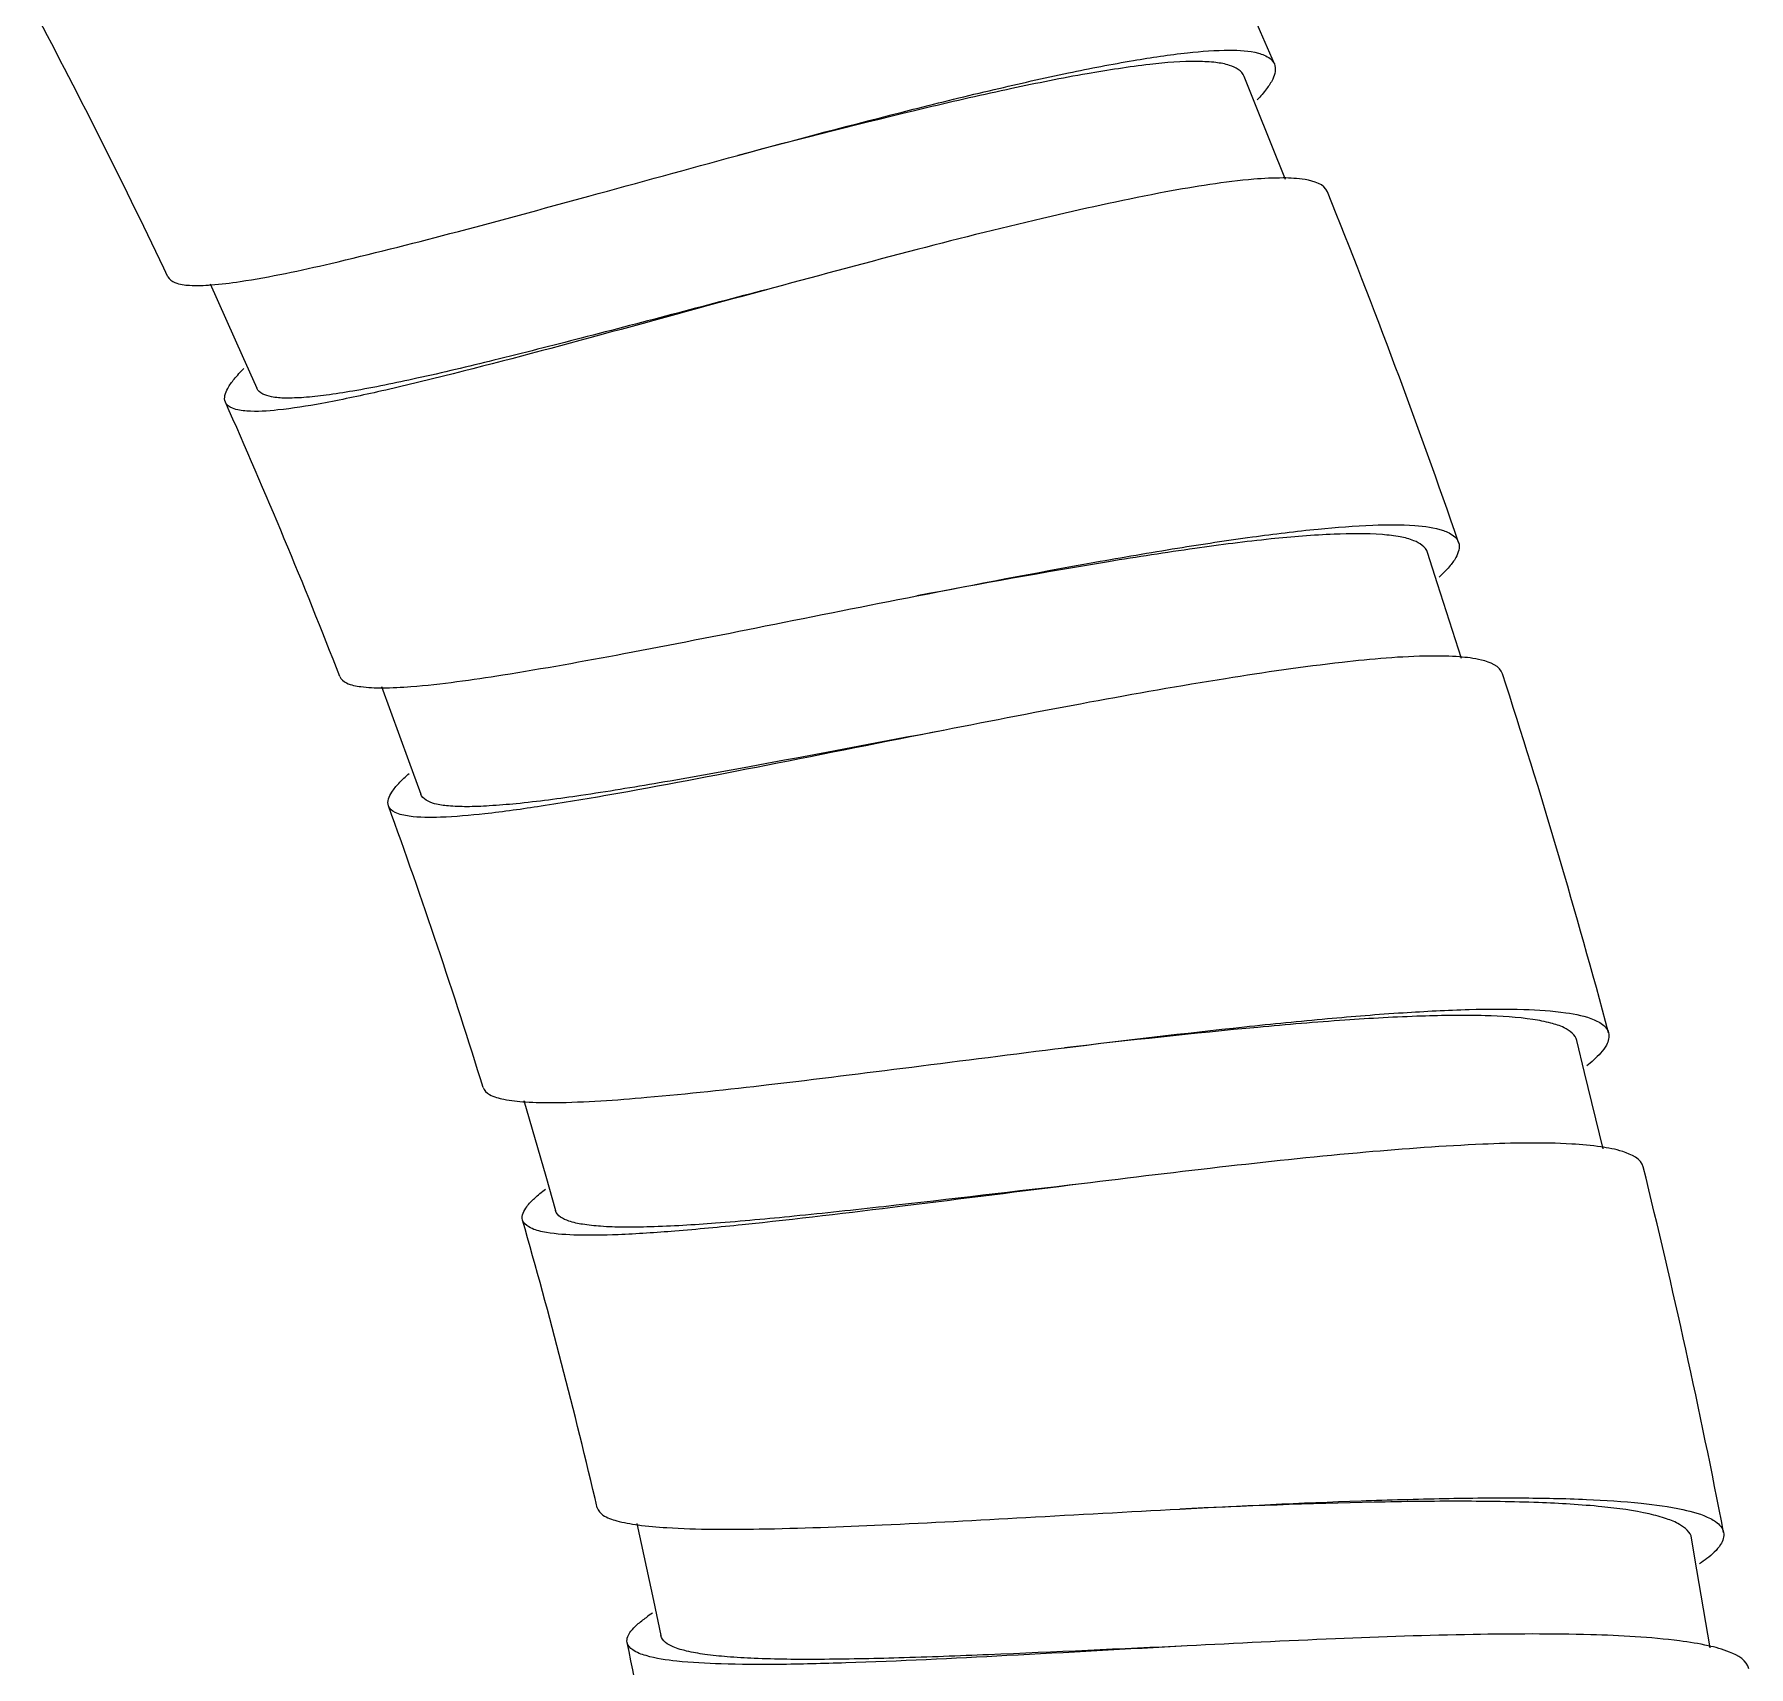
# Model space of a CAD drawing. Header units: millimetres. Extents: x 3766 to 4318, y 26587 to 26937.
# Drawn here: x 3985.22 to 4010.24, y 26849.7 to 26873.52 of the extents above; entities that cross this region are included whole.
import ezdxf

# ---------------------------------------------------------------- set-up
doc = ezdxf.new("R2010")
doc.units = ezdxf.units.MM

msp = doc.modelspace()

# ---------------------------------------------------------------- linework, layer by layer
for points in [[(4003.314, 26873.086), (4002.6, 26874.76), (4001.843, 26876.416), (4001.044, 26878.051)], [(3987.166, 26869.982), (3986.548, 26871.289), (3985.899, 26872.58), (3985.218, 26873.857)], [(4003.049, 26872.463), (4003.049, 26872.463), (4002.873, 26872.904), (4002.873, 26872.904)], [(4003.476, 26871.399), (4003.476, 26871.399), (4003.049, 26872.463), (4003.049, 26872.463)], [(4006.003, 26866.105), (4005.409, 26867.826), (4004.771, 26869.53), (4004.089, 26871.218)], [(3987.783, 26869.878), (3987.783, 26869.878), (3988.253, 26868.83), (3988.253, 26868.83)], [(3988.253, 26868.83), (3988.253, 26868.83), (3988.466, 26868.354), (3988.466, 26868.354)], [(3989.676, 26864.148), (3989.153, 26865.495), (3988.596, 26866.83), (3988.007, 26868.151)], [(4005.694, 26865.503), (4005.694, 26865.503), (4005.55, 26865.957), (4005.55, 26865.957)], [(4006.046, 26864.411), (4006.046, 26864.411), (4005.694, 26865.503), (4005.694, 26865.503)], [(4008.192, 26858.951), (4007.721, 26860.709), (4007.205, 26862.455), (4006.644, 26864.186)], [(3990.283, 26864.001), (3990.283, 26864.001), (3990.679, 26862.922), (3990.679, 26862.922)], [(3990.679, 26862.922), (3990.679, 26862.922), (3990.857, 26862.434), (3990.857, 26862.434)], [(3991.768, 26858.151), (3991.34, 26859.532), (3990.88, 26860.903), (3990.386, 26862.261)], [(4007.842, 26858.373), (4007.842, 26858.373), (4007.729, 26858.836), (4007.729, 26858.836)], [(4008.115, 26857.259), (4008.115, 26857.259), (4007.842, 26858.373), (4007.842, 26858.373)], [(4007.975, 26858.554), (4007.942, 26858.523), (4007.907, 26858.495), (4007.872, 26858.467)], [(3992.362, 26857.963), (3992.362, 26857.963), (3992.681, 26856.857), (3992.681, 26856.857)], [(3992.681, 26856.857), (3992.681, 26856.857), (3992.824, 26856.356), (3992.824, 26856.356)], [(4009.871, 26851.661), (4009.526, 26853.448), (4009.134, 26855.225), (4008.697, 26856.993)], [(3993.433, 26852.022), (3993.103, 26853.43), (3992.739, 26854.829), (3992.343, 26856.219)], [(3994.013, 26851.791), (3994.013, 26851.791), (3994.253, 26850.667), (3994.253, 26850.667)], [(4009.481, 26851.117), (4009.481, 26851.117), (4009.403, 26851.577), (4009.403, 26851.577)], [(4009.676, 26849.978), (4009.676, 26849.978), (4009.481, 26851.117), (4009.481, 26851.117)], [(4009.626, 26851.28), (4009.592, 26851.252), (4009.556, 26851.226), (4009.519, 26851.201)], [(3994.253, 26850.667), (3994.253, 26850.667), (3994.36, 26850.157), (3994.36, 26850.157)], [(3994.237, 26850.481), (3994.207, 26850.462), (3994.178, 26850.442), (3994.15, 26850.422)], [(3994.658, 26845.792), (3994.429, 26847.218), (3994.166, 26848.64), (3993.869, 26850.054)]]:
    msp.add_open_spline(points, degree=3)
for points, knots in [([(3995.484, 26871.751), (3996.334, 26871.981), (3997.187, 26872.209), (3998.042, 26872.424), (3998.042, 26872.424), (3998.436, 26872.523), (3998.831, 26872.621), (3999.227, 26872.713), (3999.227, 26872.713), (3999.587, 26872.797), (3999.947, 26872.879), (4000.308, 26872.955), (4000.308, 26872.955), (4000.624, 26873.021), (4000.939, 26873.082), (4001.257, 26873.136), (4001.257, 26873.136), (4001.519, 26873.181), (4001.782, 26873.221), (4002.047, 26873.249), (4002.047, 26873.249), (4002.251, 26873.272), (4002.455, 26873.287), (4002.661, 26873.287), (4002.661, 26873.287), (4002.802, 26873.287), (4002.945, 26873.279), (4003.081, 26873.243)], [0, 0, 0, 0, 0.142857, 0.142857, 0.142857, 0.142857, 0.285714, 0.285714, 0.285714, 0.285714, 0.428571, 0.428571, 0.428571, 0.428571, 0.571429, 0.571429, 0.571429, 0.571429, 0.714286, 0.714286, 0.714286, 0.714286, 0.857143, 0.857143, 0.857143, 0.857143, 1, 1, 1, 1]), ([(4002.873, 26872.904), (4002.839, 26872.987), (4002.748, 26873.035), (4002.661, 26873.065), (4002.661, 26873.065), (4002.593, 26873.088), (4002.528, 26873.098), (4002.461, 26873.106), (4002.461, 26873.106), (4002.375, 26873.116), (4002.287, 26873.12), (4002.2, 26873.121), (4002.2, 26873.121), (4001.964, 26873.125), (4001.73, 26873.105), (4001.497, 26873.078), (4001.497, 26873.078), (4001.192, 26873.042), (4000.887, 26872.995), (4000.582, 26872.943), (4000.582, 26872.943), (4000.214, 26872.879), (3999.849, 26872.805), (3999.484, 26872.726), (3999.484, 26872.726), (3999.066, 26872.638), (3998.652, 26872.543), (3998.237, 26872.444), (3998.237, 26872.444), (3997.316, 26872.225), (3996.399, 26871.99), (3995.484, 26871.751)], [0, 0, 0, 0, 0.125, 0.125, 0.125, 0.125, 0.25, 0.25, 0.25, 0.25, 0.375, 0.375, 0.375, 0.375, 0.5, 0.5, 0.5, 0.5, 0.625, 0.625, 0.625, 0.625, 0.75, 0.75, 0.75, 0.75, 0.875, 0.875, 0.875, 0.875, 1, 1, 1, 1]), ([(4003.081, 26873.243), (4003.11, 26873.235), (4003.138, 26873.227), (4003.166, 26873.215), (4003.166, 26873.215), (4003.227, 26873.188), (4003.287, 26873.146), (4003.314, 26873.086)], [0, 0, 0, 0, 0.5, 0.5, 0.5, 0.5, 1, 1, 1, 1]), ([(4003.314, 26873.086), (4003.342, 26873.018), (4003.322, 26872.935), (4003.29, 26872.864), (4003.29, 26872.864), (4003.266, 26872.812), (4003.235, 26872.766), (4003.202, 26872.724), (4003.202, 26872.724), (4003.16, 26872.667), (4003.114, 26872.614), (4003.065, 26872.562)], [0, 0, 0, 0, 0.333333, 0.333333, 0.333333, 0.333333, 0.666667, 0.666667, 0.666667, 0.666667, 1, 1, 1, 1]), ([(3988.22, 26869.911), (3988.664, 26869.978), (3989.104, 26870.073), (3989.543, 26870.175), (3989.543, 26870.175), (3990.125, 26870.311), (3990.705, 26870.459), (3991.283, 26870.61), (3991.283, 26870.61), (3991.961, 26870.788), (3992.636, 26870.972), (3993.312, 26871.157), (3993.312, 26871.157), (3994.036, 26871.355), (3994.76, 26871.554), (3995.484, 26871.751)], [0, 0, 0, 0, 0.25, 0.25, 0.25, 0.25, 0.5, 0.5, 0.5, 0.5, 0.75, 0.75, 0.75, 0.75, 1, 1, 1, 1]), ([(4003.017, 26871.403), (4002.586, 26871.367), (4002.158, 26871.297), (4001.732, 26871.218), (4001.732, 26871.218), (4001.17, 26871.113), (4000.612, 26870.991), (4000.055, 26870.861), (4000.055, 26870.861), (3999.402, 26870.709), (3998.752, 26870.546), (3998.102, 26870.377), (3998.102, 26870.377), (3997.402, 26870.196), (3996.705, 26870.009), (3996.007, 26869.82)], [0, 0, 0, 0, 0.25, 0.25, 0.25, 0.25, 0.5, 0.5, 0.5, 0.5, 0.75, 0.75, 0.75, 0.75, 1, 1, 1, 1]), ([(4004.089, 26871.218), (4004.042, 26871.334), (4003.895, 26871.375), (4003.764, 26871.398), (4003.764, 26871.398), (4003.649, 26871.416), (4003.547, 26871.422), (4003.441, 26871.422), (4003.441, 26871.422), (4003.302, 26871.422), (4003.158, 26871.415), (4003.017, 26871.403)], [0, 0, 0, 0, 0.333333, 0.333333, 0.333333, 0.333333, 0.666667, 0.666667, 0.666667, 0.666667, 1, 1, 1, 1]), ([(3987.166, 26869.982), (3987.186, 26869.941), (3987.229, 26869.914), (3987.271, 26869.895), (3987.271, 26869.895), (3987.341, 26869.867), (3987.412, 26869.859), (3987.484, 26869.856), (3987.484, 26869.856), (3987.59, 26869.851), (3987.696, 26869.854), (3987.801, 26869.862), (3987.801, 26869.862), (3987.942, 26869.873), (3988.081, 26869.89), (3988.22, 26869.911)], [0, 0, 0, 0, 0.25, 0.25, 0.25, 0.25, 0.5, 0.5, 0.5, 0.5, 0.75, 0.75, 0.75, 0.75, 1, 1, 1, 1]), ([(3996.007, 26869.82), (3995.16, 26869.59), (3994.313, 26869.357), (3993.465, 26869.127), (3993.465, 26869.127), (3992.707, 26868.923), (3991.95, 26868.719), (3991.19, 26868.531), (3991.19, 26868.531), (3990.869, 26868.45), (3990.549, 26868.374), (3990.227, 26868.301), (3990.227, 26868.301), (3989.957, 26868.24), (3989.686, 26868.183), (3989.415, 26868.133), (3989.415, 26868.133), (3989.202, 26868.094), (3988.989, 26868.06), (3988.773, 26868.037), (3988.773, 26868.037), (3988.621, 26868.021), (3988.469, 26868.01), (3988.318, 26868.021)], [0, 0, 0, 0, 0.166667, 0.166667, 0.166667, 0.166667, 0.333333, 0.333333, 0.333333, 0.333333, 0.5, 0.5, 0.5, 0.5, 0.666667, 0.666667, 0.666667, 0.666667, 0.833333, 0.833333, 0.833333, 0.833333, 1, 1, 1, 1]), ([(3996.007, 26869.82), (3995.071, 26869.576), (3994.136, 26869.327), (3993.2, 26869.085), (3993.2, 26869.085), (3992.776, 26868.975), (3992.351, 26868.868), (3991.926, 26868.763), (3991.926, 26868.763), (3991.553, 26868.671), (3991.177, 26868.581), (3990.801, 26868.499), (3990.801, 26868.499), (3990.49, 26868.43), (3990.179, 26868.366), (3989.866, 26868.313), (3989.866, 26868.313), (3989.736, 26868.291), (3989.607, 26868.271), (3989.478, 26868.254), (3989.478, 26868.254), (3989.369, 26868.239), (3989.26, 26868.227), (3989.149, 26868.219), (3989.149, 26868.219), (3989.059, 26868.212), (3988.969, 26868.21), (3988.881, 26868.211), (3988.881, 26868.211), (3988.814, 26868.211), (3988.749, 26868.215), (3988.678, 26868.23), (3988.678, 26868.23), (3988.592, 26868.247), (3988.5, 26868.279), (3988.466, 26868.354)], [0, 0, 0, 0, 0.111111, 0.111111, 0.111111, 0.111111, 0.222222, 0.222222, 0.222222, 0.222222, 0.333333, 0.333333, 0.333333, 0.333333, 0.444444, 0.444444, 0.444444, 0.444444, 0.555556, 0.555556, 0.555556, 0.555556, 0.666667, 0.666667, 0.666667, 0.666667, 0.777778, 0.777778, 0.777778, 0.777778, 0.888889, 0.888889, 0.888889, 0.888889, 1, 1, 1, 1]), ([(3988.007, 26868.151), (3987.979, 26868.212), (3988.007, 26868.288), (3988.041, 26868.351), (3988.041, 26868.351), (3988.069, 26868.402), (3988.1, 26868.445), (3988.134, 26868.486), (3988.134, 26868.486), (3988.179, 26868.541), (3988.227, 26868.595), (3988.278, 26868.644)], [0, 0, 0, 0, 0.333333, 0.333333, 0.333333, 0.333333, 0.666667, 0.666667, 0.666667, 0.666667, 1, 1, 1, 1]), ([(3988.318, 26868.021), (3988.247, 26868.026), (3988.177, 26868.033), (3988.109, 26868.062), (3988.109, 26868.062), (3988.068, 26868.081), (3988.025, 26868.109), (3988.007, 26868.151)], [0, 0, 0, 0, 0.5, 0.5, 0.5, 0.5, 1, 1, 1, 1]), ([(3998.098, 26865.325), (3998.962, 26865.495), (3999.828, 26865.661), (4000.696, 26865.816), (4000.696, 26865.816), (4001.096, 26865.887), (4001.497, 26865.957), (4001.899, 26866.021), (4001.899, 26866.021), (4002.263, 26866.08), (4002.628, 26866.136), (4002.993, 26866.185), (4002.993, 26866.185), (4003.313, 26866.229), (4003.631, 26866.268), (4003.952, 26866.3), (4003.952, 26866.3), (4004.217, 26866.326), (4004.484, 26866.347), (4004.75, 26866.357), (4004.75, 26866.357), (4004.955, 26866.365), (4005.159, 26866.366), (4005.364, 26866.351), (4005.364, 26866.351), (4005.506, 26866.342), (4005.648, 26866.324), (4005.781, 26866.278)], [0, 0, 0, 0, 0.142857, 0.142857, 0.142857, 0.142857, 0.285714, 0.285714, 0.285714, 0.285714, 0.428571, 0.428571, 0.428571, 0.428571, 0.571429, 0.571429, 0.571429, 0.571429, 0.714286, 0.714286, 0.714286, 0.714286, 0.857143, 0.857143, 0.857143, 0.857143, 1, 1, 1, 1]), ([(4005.55, 26865.957), (4005.523, 26866.041), (4005.436, 26866.096), (4005.351, 26866.13), (4005.351, 26866.13), (4005.284, 26866.157), (4005.218, 26866.173), (4005.151, 26866.185), (4005.151, 26866.185), (4005.066, 26866.2), (4004.979, 26866.211), (4004.89, 26866.219), (4004.89, 26866.219), (4004.656, 26866.237), (4004.422, 26866.235), (4004.188, 26866.224), (4004.188, 26866.224), (4003.88, 26866.211), (4003.572, 26866.187), (4003.266, 26866.155), (4003.266, 26866.155), (4002.894, 26866.116), (4002.524, 26866.069), (4002.154, 26866.017), (4002.154, 26866.017), (4001.733, 26865.957), (4001.313, 26865.891), (4000.893, 26865.823), (4000.893, 26865.823), (3999.959, 26865.67), (3999.028, 26865.499), (3998.098, 26865.325)], [0, 0, 0, 0, 0.125, 0.125, 0.125, 0.125, 0.25, 0.25, 0.25, 0.25, 0.375, 0.375, 0.375, 0.375, 0.5, 0.5, 0.5, 0.5, 0.625, 0.625, 0.625, 0.625, 0.75, 0.75, 0.75, 0.75, 0.875, 0.875, 0.875, 0.875, 1, 1, 1, 1]), ([(4005.781, 26866.278), (4005.809, 26866.268), (4005.836, 26866.258), (4005.863, 26866.244), (4005.863, 26866.244), (4005.923, 26866.213), (4005.982, 26866.167), (4006.003, 26866.105)], [0, 0, 0, 0, 0.5, 0.5, 0.5, 0.5, 1, 1, 1, 1]), ([(4006.003, 26866.105), (4006.028, 26866.034), (4006.001, 26865.952), (4005.963, 26865.884), (4005.963, 26865.884), (4005.935, 26865.835), (4005.902, 26865.792), (4005.866, 26865.75), (4005.866, 26865.75), (4005.82, 26865.697), (4005.771, 26865.647), (4005.718, 26865.599)], [0, 0, 0, 0, 0.333333, 0.333333, 0.333333, 0.333333, 0.666667, 0.666667, 0.666667, 0.666667, 1, 1, 1, 1]), ([(3990.714, 26864.002), (3991.162, 26864.037), (3991.609, 26864.101), (3992.053, 26864.172), (3992.053, 26864.172), (3992.643, 26864.265), (3993.232, 26864.372), (3993.821, 26864.483), (3993.821, 26864.483), (3994.51, 26864.613), (3995.199, 26864.748), (3995.886, 26864.886), (3995.886, 26864.886), (3996.623, 26865.032), (3997.361, 26865.181), (3998.098, 26865.325)], [0, 0, 0, 0, 0.25, 0.25, 0.25, 0.25, 0.5, 0.5, 0.5, 0.5, 0.75, 0.75, 0.75, 0.75, 1, 1, 1, 1]), ([(4005.595, 26864.447), (4005.163, 26864.442), (4004.731, 26864.403), (4004.302, 26864.354), (4004.302, 26864.354), (4003.733, 26864.289), (4003.167, 26864.207), (4002.602, 26864.117), (4002.602, 26864.117), (4001.939, 26864.011), (4001.277, 26863.893), (4000.617, 26863.772), (4000.617, 26863.772), (3999.905, 26863.639), (3999.194, 26863.503), (3998.484, 26863.362)], [0, 0, 0, 0, 0.25, 0.25, 0.25, 0.25, 0.5, 0.5, 0.5, 0.5, 0.75, 0.75, 0.75, 0.75, 1, 1, 1, 1]), ([(4006.644, 26864.186), (4006.607, 26864.304), (4006.464, 26864.356), (4006.335, 26864.388), (4006.335, 26864.388), (4006.223, 26864.415), (4006.121, 26864.427), (4006.017, 26864.435), (4006.017, 26864.435), (4005.879, 26864.445), (4005.736, 26864.449), (4005.595, 26864.447)], [0, 0, 0, 0, 0.333333, 0.333333, 0.333333, 0.333333, 0.666667, 0.666667, 0.666667, 0.666667, 1, 1, 1, 1]), ([(3989.676, 26864.148), (3989.693, 26864.106), (3989.733, 26864.075), (3989.775, 26864.054), (3989.775, 26864.054), (3989.842, 26864.021), (3989.912, 26864.009), (3989.983, 26864.001), (3989.983, 26864.001), (3990.086, 26863.987), (3990.192, 26863.983), (3990.298, 26863.983), (3990.298, 26863.983), (3990.437, 26863.983), (3990.576, 26863.991), (3990.714, 26864.002)], [0, 0, 0, 0, 0.25, 0.25, 0.25, 0.25, 0.5, 0.5, 0.5, 0.5, 0.75, 0.75, 0.75, 0.75, 1, 1, 1, 1]), ([(3998.484, 26863.362), (3997.623, 26863.194), (3996.761, 26863.021), (3995.9, 26862.851), (3995.9, 26862.851), (3995.132, 26862.701), (3994.362, 26862.552), (3993.59, 26862.416), (3993.59, 26862.416), (3993.265, 26862.36), (3992.94, 26862.305), (3992.614, 26862.256), (3992.614, 26862.256), (3992.341, 26862.214), (3992.067, 26862.176), (3991.792, 26862.145), (3991.792, 26862.145), (3991.577, 26862.122), (3991.361, 26862.102), (3991.145, 26862.095), (3991.145, 26862.095), (3990.992, 26862.089), (3990.838, 26862.089), (3990.688, 26862.11)], [0, 0, 0, 0, 0.166667, 0.166667, 0.166667, 0.166667, 0.333333, 0.333333, 0.333333, 0.333333, 0.5, 0.5, 0.5, 0.5, 0.666667, 0.666667, 0.666667, 0.666667, 0.833333, 0.833333, 0.833333, 0.833333, 1, 1, 1, 1]), ([(3998.483, 26863.362), (3997.532, 26863.184), (3996.582, 26863.002), (3995.629, 26862.827), (3995.629, 26862.827), (3995.199, 26862.747), (3994.768, 26862.669), (3994.336, 26862.596), (3994.336, 26862.596), (3993.957, 26862.53), (3993.577, 26862.469), (3993.196, 26862.412), (3993.196, 26862.412), (3992.881, 26862.366), (3992.566, 26862.324), (3992.248, 26862.292), (3992.248, 26862.292), (3992.119, 26862.28), (3991.989, 26862.269), (3991.858, 26862.261), (3991.858, 26862.261), (3991.748, 26862.253), (3991.638, 26862.249), (3991.527, 26862.249), (3991.527, 26862.249), (3991.438, 26862.249), (3991.348, 26862.252), (3991.26, 26862.26), (3991.26, 26862.26), (3991.194, 26862.267), (3991.129, 26862.275), (3991.059, 26862.293), (3991.059, 26862.293), (3990.975, 26862.317), (3990.885, 26862.356), (3990.857, 26862.434)], [0, 0, 0, 0, 0.111111, 0.111111, 0.111111, 0.111111, 0.222222, 0.222222, 0.222222, 0.222222, 0.333333, 0.333333, 0.333333, 0.333333, 0.444444, 0.444444, 0.444444, 0.444444, 0.555556, 0.555556, 0.555556, 0.555556, 0.666667, 0.666667, 0.666667, 0.666667, 0.777778, 0.777778, 0.777778, 0.777778, 0.888889, 0.888889, 0.888889, 0.888889, 1, 1, 1, 1]), ([(3990.386, 26862.261), (3990.363, 26862.325), (3990.395, 26862.399), (3990.434, 26862.459), (3990.434, 26862.459), (3990.465, 26862.509), (3990.498, 26862.549), (3990.536, 26862.588), (3990.536, 26862.588), (3990.584, 26862.639), (3990.636, 26862.688), (3990.69, 26862.735)], [0, 0, 0, 0, 0.333333, 0.333333, 0.333333, 0.333333, 0.666667, 0.666667, 0.666667, 0.666667, 1, 1, 1, 1]), ([(3990.688, 26862.11), (3990.618, 26862.121), (3990.548, 26862.133), (3990.482, 26862.166), (3990.482, 26862.166), (3990.441, 26862.188), (3990.401, 26862.218), (3990.386, 26862.261)], [0, 0, 0, 0, 0.5, 0.5, 0.5, 0.5, 1, 1, 1, 1]), ([(4000.252, 26858.732), (4001.127, 26858.839), (4002, 26858.945), (4002.877, 26859.037), (4002.877, 26859.037), (4003.281, 26859.081), (4003.685, 26859.121), (4004.09, 26859.157), (4004.09, 26859.157), (4004.457, 26859.191), (4004.825, 26859.22), (4005.194, 26859.244), (4005.194, 26859.244), (4005.515, 26859.264), (4005.836, 26859.282), (4006.157, 26859.291), (4006.157, 26859.291), (4006.424, 26859.298), (4006.691, 26859.3), (4006.957, 26859.291), (4006.957, 26859.291), (4007.162, 26859.284), (4007.367, 26859.271), (4007.57, 26859.243), (4007.57, 26859.243), (4007.711, 26859.223), (4007.851, 26859.195), (4007.981, 26859.14)], [0, 0, 0, 0, 0.142857, 0.142857, 0.142857, 0.142857, 0.285714, 0.285714, 0.285714, 0.285714, 0.428571, 0.428571, 0.428571, 0.428571, 0.571429, 0.571429, 0.571429, 0.571429, 0.714286, 0.714286, 0.714286, 0.714286, 0.857143, 0.857143, 0.857143, 0.857143, 1, 1, 1, 1]), ([(4007.729, 26858.836), (4007.708, 26858.922), (4007.625, 26858.982), (4007.542, 26859.024), (4007.542, 26859.024), (4007.476, 26859.056), (4007.414, 26859.074), (4007.347, 26859.092), (4007.347, 26859.092), (4007.264, 26859.113), (4007.175, 26859.131), (4007.088, 26859.144), (4007.088, 26859.144), (4006.857, 26859.18), (4006.623, 26859.192), (4006.389, 26859.199), (4006.389, 26859.199), (4006.081, 26859.207), (4005.772, 26859.204), (4005.463, 26859.193), (4005.463, 26859.193), (4005.09, 26859.181), (4004.716, 26859.16), (4004.344, 26859.135), (4004.344, 26859.135), (4003.92, 26859.105), (4003.496, 26859.069), (4003.073, 26859.03), (4003.073, 26859.03), (4002.132, 26858.943), (4001.192, 26858.839), (4000.253, 26858.732)], [0, 0, 0, 0, 0.125, 0.125, 0.125, 0.125, 0.25, 0.25, 0.25, 0.25, 0.375, 0.375, 0.375, 0.375, 0.5, 0.5, 0.5, 0.5, 0.625, 0.625, 0.625, 0.625, 0.75, 0.75, 0.75, 0.75, 0.875, 0.875, 0.875, 0.875, 1, 1, 1, 1]), ([(4007.981, 26859.14), (4008.009, 26859.129), (4008.036, 26859.116), (4008.062, 26859.1), (4008.062, 26859.1), (4008.12, 26859.065), (4008.175, 26859.015), (4008.192, 26858.951)], [0, 0, 0, 0, 0.5, 0.5, 0.5, 0.5, 1, 1, 1, 1]), ([(4008.192, 26858.951), (4008.208, 26858.892), (4008.188, 26858.827), (4008.159, 26858.771), (4008.159, 26858.771), (4008.113, 26858.684), (4008.045, 26858.617), (4007.975, 26858.554)], [0, 0, 0, 0, 0.5, 0.5, 0.5, 0.5, 1, 1, 1, 1]), ([(3992.809, 26857.933), (3993.259, 26857.937), (3993.708, 26857.969), (3994.156, 26858.009), (3994.156, 26858.009), (3994.752, 26858.062), (3995.346, 26858.126), (3995.938, 26858.194), (3995.938, 26858.194), (3996.634, 26858.276), (3997.328, 26858.363), (3998.023, 26858.451), (3998.023, 26858.451), (3998.765, 26858.545), (3999.509, 26858.64), (4000.252, 26858.732)], [0, 0, 0, 0, 0.25, 0.25, 0.25, 0.25, 0.5, 0.5, 0.5, 0.5, 0.75, 0.75, 0.75, 0.75, 1, 1, 1, 1]), ([(3991.768, 26858.151), (3991.782, 26858.108), (3991.82, 26858.075), (3991.862, 26858.051), (3991.862, 26858.051), (3991.926, 26858.012), (3991.997, 26857.995), (3992.068, 26857.981), (3992.068, 26857.981), (3992.172, 26857.961), (3992.279, 26857.949), (3992.385, 26857.942), (3992.385, 26857.942), (3992.527, 26857.933), (3992.667, 26857.932), (3992.809, 26857.933)], [0, 0, 0, 0, 0.25, 0.25, 0.25, 0.25, 0.5, 0.5, 0.5, 0.5, 0.75, 0.75, 0.75, 0.75, 1, 1, 1, 1]), ([(4007.654, 26857.327), (4007.222, 26857.352), (4006.787, 26857.343), (4006.355, 26857.324), (4006.355, 26857.324), (4005.784, 26857.299), (4005.215, 26857.257), (4004.647, 26857.207), (4004.647, 26857.207), (4003.979, 26857.148), (4003.313, 26857.078), (4002.648, 26857.003), (4002.648, 26857.003), (4001.931, 26856.922), (4001.214, 26856.835), (4000.498, 26856.746)], [0, 0, 0, 0, 0.25, 0.25, 0.25, 0.25, 0.5, 0.5, 0.5, 0.5, 0.75, 0.75, 0.75, 0.75, 1, 1, 1, 1]), ([(4008.697, 26856.993), (4008.667, 26857.114), (4008.525, 26857.176), (4008.398, 26857.217), (4008.398, 26857.217), (4008.286, 26857.252), (4008.186, 26857.271), (4008.08, 26857.286), (4008.08, 26857.286), (4007.942, 26857.306), (4007.796, 26857.319), (4007.654, 26857.327)], [0, 0, 0, 0, 0.333333, 0.333333, 0.333333, 0.333333, 0.666667, 0.666667, 0.666667, 0.666667, 1, 1, 1, 1]), ([(3992.343, 26856.219), (3992.325, 26856.285), (3992.362, 26856.356), (3992.405, 26856.413), (3992.405, 26856.413), (3992.438, 26856.46), (3992.476, 26856.498), (3992.516, 26856.535), (3992.516, 26856.535), (3992.568, 26856.582), (3992.623, 26856.627), (3992.679, 26856.67)], [0, 0, 0, 0, 0.333333, 0.333333, 0.333333, 0.333333, 0.666667, 0.666667, 0.666667, 0.666667, 1, 1, 1, 1]), ([(4000.498, 26856.746), (3999.627, 26856.638), (3998.757, 26856.527), (3997.886, 26856.42), (3997.886, 26856.42), (3997.108, 26856.322), (3996.33, 26856.229), (3995.55, 26856.148), (3995.55, 26856.148), (3995.223, 26856.115), (3994.895, 26856.083), (3994.566, 26856.056), (3994.566, 26856.056), (3994.29, 26856.035), (3994.014, 26856.016), (3993.738, 26856.005), (3993.738, 26856.005), (3993.522, 26855.996), (3993.305, 26855.992), (3993.089, 26856), (3993.089, 26856), (3992.936, 26856.005), (3992.784, 26856.016), (3992.634, 26856.047)], [0, 0, 0, 0, 0.166667, 0.166667, 0.166667, 0.166667, 0.333333, 0.333333, 0.333333, 0.333333, 0.5, 0.5, 0.5, 0.5, 0.666667, 0.666667, 0.666667, 0.666667, 0.833333, 0.833333, 0.833333, 0.833333, 1, 1, 1, 1]), ([(4000.499, 26856.746), (3999.539, 26856.637), (3998.578, 26856.522), (3997.617, 26856.413), (3997.617, 26856.413), (3997.181, 26856.365), (3996.745, 26856.318), (3996.309, 26856.274), (3996.309, 26856.274), (3995.926, 26856.235), (3995.542, 26856.201), (3995.158, 26856.171), (3995.158, 26856.171), (3994.841, 26856.147), (3994.523, 26856.128), (3994.204, 26856.119), (3994.204, 26856.119), (3994.075, 26856.115), (3993.944, 26856.114), (3993.814, 26856.115), (3993.814, 26856.115), (3993.703, 26856.115), (3993.594, 26856.119), (3993.483, 26856.127), (3993.483, 26856.127), (3993.394, 26856.134), (3993.304, 26856.143), (3993.218, 26856.156), (3993.218, 26856.156), (3993.152, 26856.167), (3993.087, 26856.18), (3993.019, 26856.203), (3993.019, 26856.203), (3992.936, 26856.233), (3992.847, 26856.277), (3992.824, 26856.356)], [0, 0, 0, 0, 0.111111, 0.111111, 0.111111, 0.111111, 0.222222, 0.222222, 0.222222, 0.222222, 0.333333, 0.333333, 0.333333, 0.333333, 0.444444, 0.444444, 0.444444, 0.444444, 0.555556, 0.555556, 0.555556, 0.555556, 0.666667, 0.666667, 0.666667, 0.666667, 0.777778, 0.777778, 0.777778, 0.777778, 0.888889, 0.888889, 0.888889, 0.888889, 1, 1, 1, 1]), ([(3992.634, 26856.047), (3992.564, 26856.063), (3992.496, 26856.079), (3992.433, 26856.118), (3992.433, 26856.118), (3992.393, 26856.143), (3992.356, 26856.176), (3992.343, 26856.219)], [0, 0, 0, 0, 0.5, 0.5, 0.5, 0.5, 1, 1, 1, 1]), ([(4001.935, 26852.002), (4002.815, 26852.049), (4003.697, 26852.092), (4004.579, 26852.123), (4004.579, 26852.123), (4004.984, 26852.136), (4005.391, 26852.148), (4005.797, 26852.156), (4005.797, 26852.156), (4006.167, 26852.163), (4006.536, 26852.167), (4006.905, 26852.164), (4006.905, 26852.164), (4007.228, 26852.163), (4007.549, 26852.156), (4007.871, 26852.143), (4007.871, 26852.143), (4008.137, 26852.131), (4008.404, 26852.115), (4008.669, 26852.087), (4008.669, 26852.087), (4008.872, 26852.065), (4009.074, 26852.038), (4009.276, 26851.994), (4009.276, 26851.994), (4009.414, 26851.965), (4009.552, 26851.927), (4009.677, 26851.863)], [0, 0, 0, 0, 0.142857, 0.142857, 0.142857, 0.142857, 0.285714, 0.285714, 0.285714, 0.285714, 0.428571, 0.428571, 0.428571, 0.428571, 0.571429, 0.571429, 0.571429, 0.571429, 0.714286, 0.714286, 0.714286, 0.714286, 0.857143, 0.857143, 0.857143, 0.857143, 1, 1, 1, 1]), ([(4009.403, 26851.577), (4009.388, 26851.665), (4009.308, 26851.731), (4009.228, 26851.777), (4009.228, 26851.777), (4009.165, 26851.814), (4009.103, 26851.838), (4009.039, 26851.859), (4009.039, 26851.859), (4008.958, 26851.887), (4008.872, 26851.91), (4008.786, 26851.93), (4008.786, 26851.93), (4008.557, 26851.982), (4008.326, 26852.012), (4008.095, 26852.036), (4008.095, 26852.036), (4007.787, 26852.065), (4007.479, 26852.084), (4007.17, 26852.096), (4007.17, 26852.096), (4006.797, 26852.109), (4006.424, 26852.115), (4006.05, 26852.115), (4006.05, 26852.115), (4005.625, 26852.116), (4005.198, 26852.111), (4004.773, 26852.101), (4004.773, 26852.101), (4003.827, 26852.081), (4002.881, 26852.044), (4001.935, 26852.002)], [0, 0, 0, 0, 0.125, 0.125, 0.125, 0.125, 0.25, 0.25, 0.25, 0.25, 0.375, 0.375, 0.375, 0.375, 0.5, 0.5, 0.5, 0.5, 0.625, 0.625, 0.625, 0.625, 0.75, 0.75, 0.75, 0.75, 0.875, 0.875, 0.875, 0.875, 1, 1, 1, 1]), ([(3993.433, 26852.022), (3993.442, 26851.978), (3993.478, 26851.942), (3993.517, 26851.915), (3993.517, 26851.915), (3993.578, 26851.872), (3993.648, 26851.85), (3993.717, 26851.832), (3993.717, 26851.832), (3993.819, 26851.804), (3993.924, 26851.785), (3994.028, 26851.771), (3994.028, 26851.771), (3994.167, 26851.752), (3994.307, 26851.74), (3994.447, 26851.731)], [0, 0, 0, 0, 0.25, 0.25, 0.25, 0.25, 0.5, 0.5, 0.5, 0.5, 0.75, 0.75, 0.75, 0.75, 1, 1, 1, 1]), ([(3994.447, 26851.731), (3994.896, 26851.703), (3995.347, 26851.704), (3995.797, 26851.711), (3995.797, 26851.711), (3996.395, 26851.721), (3996.991, 26851.744), (3997.589, 26851.771), (3997.589, 26851.771), (3998.289, 26851.803), (3998.989, 26851.84), (3999.689, 26851.879), (3999.689, 26851.879), (4000.436, 26851.921), (4001.186, 26851.962), (4001.935, 26852.002)], [0, 0, 0, 0, 0.25, 0.25, 0.25, 0.25, 0.5, 0.5, 0.5, 0.5, 0.75, 0.75, 0.75, 0.75, 1, 1, 1, 1]), ([(4009.677, 26851.863), (4009.704, 26851.85), (4009.729, 26851.835), (4009.754, 26851.818), (4009.754, 26851.818), (4009.808, 26851.779), (4009.859, 26851.725), (4009.871, 26851.661)], [0, 0, 0, 0, 0.5, 0.5, 0.5, 0.5, 1, 1, 1, 1]), ([(4009.871, 26851.661), (4009.883, 26851.601), (4009.859, 26851.537), (4009.826, 26851.483), (4009.826, 26851.483), (4009.774, 26851.399), (4009.701, 26851.339), (4009.626, 26851.28)], [0, 0, 0, 0, 0.5, 0.5, 0.5, 0.5, 1, 1, 1, 1]), ([(3993.869, 26850.054), (3993.857, 26850.112), (3993.887, 26850.171), (3993.924, 26850.22), (3993.924, 26850.22), (3993.952, 26850.256), (3993.982, 26850.287), (3994.016, 26850.316), (3994.016, 26850.316), (3994.059, 26850.354), (3994.104, 26850.389), (3994.15, 26850.422)], [0, 0, 0, 0, 0.333333, 0.333333, 0.333333, 0.333333, 0.666667, 0.666667, 0.666667, 0.666667, 1, 1, 1, 1]), ([(4002.041, 26850.005), (4001.075, 26849.962), (4000.109, 26849.915), (3999.143, 26849.876), (3999.143, 26849.876), (3998.707, 26849.858), (3998.269, 26849.842), (3997.832, 26849.829), (3997.832, 26849.829), (3997.446, 26849.819), (3997.062, 26849.811), (3996.677, 26849.808), (3996.677, 26849.808), (3996.358, 26849.807), (3996.04, 26849.809), (3995.722, 26849.823), (3995.722, 26849.823), (3995.591, 26849.828), (3995.461, 26849.836), (3995.331, 26849.846), (3995.331, 26849.846), (3995.221, 26849.855), (3995.112, 26849.866), (3995.002, 26849.882), (3995.002, 26849.882), (3994.912, 26849.894), (3994.824, 26849.91), (3994.738, 26849.93), (3994.738, 26849.93), (3994.673, 26849.945), (3994.609, 26849.962), (3994.542, 26849.99), (3994.542, 26849.99), (3994.461, 26850.025), (3994.377, 26850.076), (3994.36, 26850.157)], [0, 0, 0, 0, 0.111111, 0.111111, 0.111111, 0.111111, 0.222222, 0.222222, 0.222222, 0.222222, 0.333333, 0.333333, 0.333333, 0.333333, 0.444444, 0.444444, 0.444444, 0.444444, 0.555556, 0.555556, 0.555556, 0.555556, 0.666667, 0.666667, 0.666667, 0.666667, 0.777778, 0.777778, 0.777778, 0.777778, 0.888889, 0.888889, 0.888889, 0.888889, 1, 1, 1, 1]), ([(4009.228, 26850.078), (4008.798, 26850.133), (4008.365, 26850.156), (4007.933, 26850.168), (4007.933, 26850.168), (4007.36, 26850.183), (4006.789, 26850.181), (4006.217, 26850.171), (4006.217, 26850.171), (4005.547, 26850.16), (4004.877, 26850.137), (4004.207, 26850.109), (4004.207, 26850.109), (4003.484, 26850.078), (4002.763, 26850.042), (4002.041, 26850.005)], [0, 0, 0, 0, 0.25, 0.25, 0.25, 0.25, 0.5, 0.5, 0.5, 0.5, 0.75, 0.75, 0.75, 0.75, 1, 1, 1, 1]), ([(3994.146, 26849.863), (3994.077, 26849.883), (3994.01, 26849.904), (3993.95, 26849.947), (3993.95, 26849.947), (3993.913, 26849.974), (3993.878, 26850.01), (3993.869, 26850.054)], [0, 0, 0, 0, 0.5, 0.5, 0.5, 0.5, 1, 1, 1, 1]), ([(4002.041, 26850.005), (4001.164, 26849.958), (4000.287, 26849.908), (3999.41, 26849.863), (3999.41, 26849.863), (3998.626, 26849.821), (3997.844, 26849.783), (3997.06, 26849.757), (3997.06, 26849.757), (3996.73, 26849.747), (3996.4, 26849.738), (3996.071, 26849.734), (3996.071, 26849.734), (3995.794, 26849.732), (3995.517, 26849.733), (3995.241, 26849.743), (3995.241, 26849.743), (3995.026, 26849.749), (3994.809, 26849.76), (3994.594, 26849.783), (3994.594, 26849.783), (3994.443, 26849.799), (3994.291, 26849.82), (3994.146, 26849.863)], [0, 0, 0, 0, 0.166667, 0.166667, 0.166667, 0.166667, 0.333333, 0.333333, 0.333333, 0.333333, 0.5, 0.5, 0.5, 0.5, 0.666667, 0.666667, 0.666667, 0.666667, 0.833333, 0.833333, 0.833333, 0.833333, 1, 1, 1, 1]), ([(4010.237, 26849.672), (4010.215, 26849.793), (4010.08, 26849.866), (4009.956, 26849.915), (4009.956, 26849.915), (4009.849, 26849.959), (4009.75, 26849.985), (4009.645, 26850.007), (4009.645, 26850.007), (4009.51, 26850.037), (4009.368, 26850.06), (4009.228, 26850.078)], [0, 0, 0, 0, 0.333333, 0.333333, 0.333333, 0.333333, 0.666667, 0.666667, 0.666667, 0.666667, 1, 1, 1, 1])]:
    msp.add_open_spline(points, degree=3, knots=knots)

doc.saveas('drawing.dxf')
